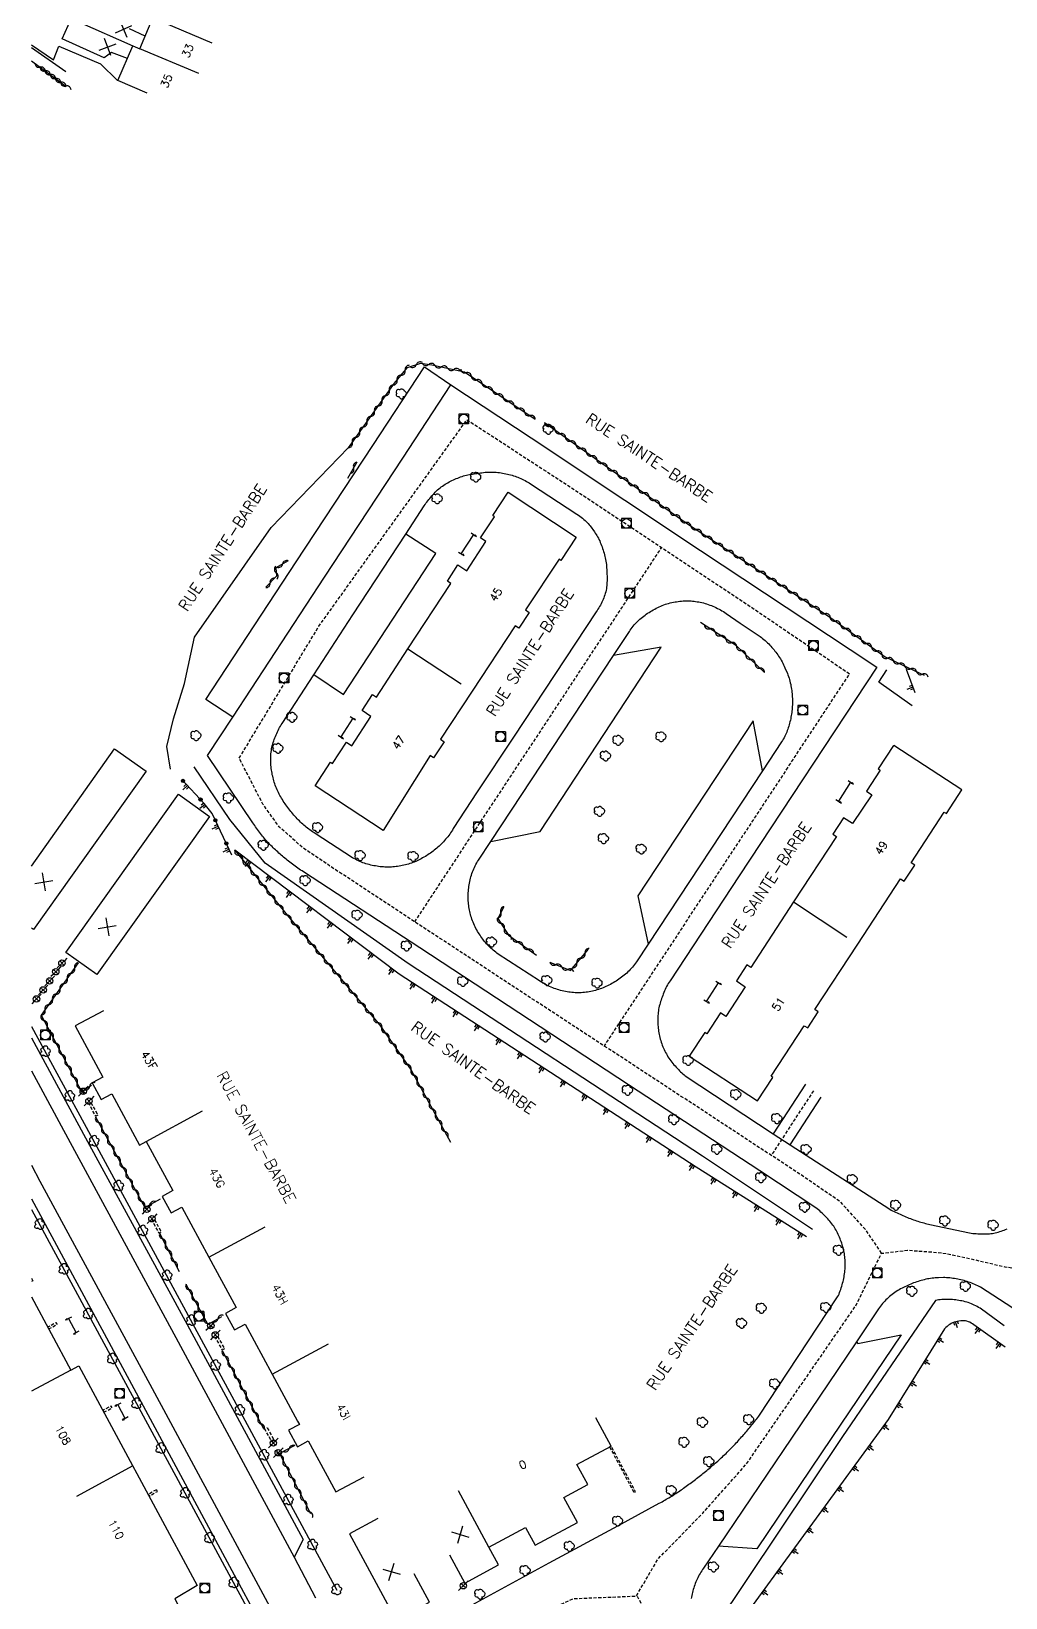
# Model space of a CAD drawing. Header units: millimetres. Extents: x 146000 to 146925, y 142000 to 143001.
# Drawn here: x 146000 to 146152.2, y 142369.2 to 142613.9 of the extents above; entities that cross this region are included whole.
import ezdxf
from ezdxf.enums import TextEntityAlignment as Align

# ---------------------------------------------------------------- set-up
doc = ezdxf.new("R2010")
doc.units = ezdxf.units.MM
doc.linetypes.add('DASHED', pattern=[0.75, 0.5, -0.25])
doc.layers.get('0').update_dxf_attribs({"linetype": 'CONTINUOUS'})
for name, color, linetype in [('W0001', 6, 'DASHED'), ('W0008', 7, 'CONTINUOUS'), ('W0017', 7, 'CONTINUOUS'), ('W0100', 7, 'CONTINUOUS'), ('W0105', 7, 'CONTINUOUS'), ('W0112', 1, 'DASHED'), ('W0211', 2, 'CONTINUOUS'), ('W0300', 7, 'CONTINUOUS'), ('W0302', 3, 'CONTINUOUS'), ('W0310', 3, 'CONTINUOUS'), ('W0322', 7, 'CONTINUOUS'), ('W0420', 7, 'CONTINUOUS'), ('W0454', 7, 'CONTINUOUS'), ('W0989', 7, 'CONTINUOUS'), ('W0991', 7, 'CONTINUOUS'), ('W1102', 7, 'CONTINUOUS')]:
    doc.layers.add(name, color=color, linetype=linetype)
doc.styles.get("Standard").update_dxf_attribs({"font": 'romans.shx', "width": 0.85})

# ---------------------------------------------------------------- blocks, each defined once
blk = doc.blocks.new('t310o')
at = {"color": 0, "linetype": 'Continuous'}
for centre, start, end in [((-0.5, 0.38), 216.8699, 323.1304), ((0.5, -0.37), 36.8699, 143.1303)]:
    blk.add_arc(centre, 0.625, start, end, dxfattribs=at)
blk = doc.blocks.new('t322o')
at = {"color": 0, "linetype": 'Continuous'}
for radius in [0.25, 0.15]:
    blk.add_circle((0, 0), radius, dxfattribs=at)
blk = doc.blocks.new('T300')
for p, q in [((-0.8, 0.51), (-0.86, 0.34)), ((-0.86, 0.34), (-0.86, 0.17)), ((-0.86, 0.17), (-0.74, 0.06)), ((-0.69, 0.63), (-0.8, 0.51)), ((-0.8, -0.06), (-0.74, 0.06)), ((-0.74, 0.06), (-0.69, 0.11)), ((-0.57, 0.69), (-0.69, 0.63)), ((-0.46, 0.69), (-0.57, 0.69)), ((-0.29, 0.63), (-0.46, 0.69)), ((-0.29, 0.63), (-0.17, 0.74)), ((-0.23, 0.57), (-0.29, 0.63)), ((-0.17, 0.74), (-0.06, 0.8)), ((-0.06, 0.8), (0.06, 0.8)), ((0.06, 0.8), (0.23, 0.74)), ((0.23, 0.74), (0.34, 0.63)), ((0.34, 0.63), (0.4, 0.51)), ((0.46, 0.46), (0.34, 0.46)), ((0.4, 0.51), (0.4, 0.46)), ((0.57, 0.4), (0.46, 0.46)), ((0.57, 0.4), (0.69, 0.29)), ((0.69, 0.29), (0.74, 0.17)), ((0.74, 0.06), (0.69, -0.17)), ((0.74, 0.17), (0.74, 0.06)), ((-0.8, -0.17), (-0.8, -0.06)), ((-0.8, -0.23), (-0.8, -0.17)), ((-0.74, -0.34), (-0.8, -0.23)), ((-0.69, -0.4), (-0.74, -0.34)), ((-0.51, -0.46), (-0.69, -0.4)), ((-0.4, -0.46), (-0.51, -0.46)), ((-0.4, -0.46), (-0.34, -0.46)), ((-0.34, -0.46), (-0.34, -0.4)), ((-0.34, -0.51), (-0.34, -0.46)), ((-0.29, -0.63), (-0.34, -0.51)), ((-0.17, -0.74), (-0.29, -0.63)), ((-0.06, -0.8), (-0.17, -0.74)), ((0.06, -0.8), (-0.06, -0.8)), ((0.17, -0.74), (0.06, -0.8)), ((0.23, -0.69), (0.17, -0.74)), ((0.29, -0.46), (0.23, -0.46)), ((0.29, -0.63), (0.23, -0.69)), ((0.46, -0.4), (0.29, -0.46)), ((0.34, -0.51), (0.29, -0.63)), ((0.34, -0.51), (0.34, -0.46)), ((0.57, -0.34), (0.46, -0.4)), ((0.63, -0.29), (0.57, -0.34)), ((0.69, -0.17), (0.63, -0.29))]:
    blk.add_line(p, q)
blk = doc.blocks.new('T454')
for p, q in [((-0.25, 0.25), (0.25, -0.25)), ((-0.25, -0.25), (0.25, 0.25)), ((0.75, 0.75), (0.375, 0.375)), ((-0.375, -0.375), (-0.75, -0.75))]:
    blk.add_line(p, q)
blk.add_ellipse((0, 0), major_axis=(0.354, 0.354), ratio=1, start_param=5.497787143782138, end_param=11.78097245096172)
blk = doc.blocks.new('T420')
for p, q in [((0.75, 0.75), (-0.75, 0.75)), ((-0.75, 0.75), (-0.75, -0.75)), ((0.75, 0.75), (0.75, -0.75)), ((0.75, -0.75), (-0.75, -0.75))]:
    blk.add_line(p, q)
blk.add_ellipse((0, 0), major_axis=(-0.53, 0.53), ratio=1, start_param=3.926991, end_param=10.210176)
blk = doc.blocks.new('t105o')
for p, q in [((-0.5, 0), (0.5, 0)), ((0.5, 0), (0.2, 0.1)), ((0.5, 0), (0.2, -0.1))]:
    blk.add_line(p, q)
blk = doc.blocks.new('t211o')
at = {"color": 0, "linetype": 'Continuous'}
for p, q in [((-0.29, 0.5), (-0.29, 0)), ((0, 1), (0, 0)), ((0.29, 0.5), (0.29, 0))]:
    blk.add_line(p, q, dxfattribs=at)
blk = doc.blocks.new('t991o')
at = {"color": 0, "linetype": 'Continuous'}
for p, q in [((-1, 1), (1, -1)), ((-1, -1), (1, 1))]:
    blk.add_line(p, q, dxfattribs=at)

msp = doc.modelspace()

# ---------------------------------------------------------------- linework, layer by layer
at = {"layer": 'W0001', "flags": 128}
for points in [[(146132.79, 142422.99), (146130.38, 142426.6), (146126.36, 142431.04), (146120.21, 142435.24), (146101.41, 142447.57), (146074.5, 142465.18), (146047.31, 142483.04), (146042.43, 142486.32), (146038.71, 142489.63), (146036.17, 142493.15), (146032.47, 142500.35), (146044.92, 142520.97), (146068.04, 142553.22), (146086.3, 142541.32), (146111.73, 142524.42), (146127.78, 142513.54), (146111.09, 142488.2), (146089.46, 142455.39)], [(146059.89, 142474.78), (146098.44, 142533.25)], [(146122.15, 142448.38), (146115.56, 142438.29)], [(146050.21, 142351.11), (146074, 142364.03), (146084.62, 142369.05), (146094.49, 142369.44), (146097.89, 142375.25), (146104.86, 142382.39), (146111.65, 142390.02), (146128.77, 142414.8), (146132.79, 142422.99), (146136.86, 142423.48), (146142.18, 142423.08), (146147.18, 142422.03), (146152.07, 142420.88), (146155.8, 142420.39), (146158.83, 142415.78), (146162.5, 142412.47), (146174.69, 142403.95), (146179.32, 142400.27), (146183.01, 142397.63), (146181.9, 142393.36), (146178, 142385.34), (146149.8, 142342.48), (146135, 142319.85)], [(146094.63, 142369.45), (146097.85, 142363.16), (146101.92, 142358.75), (146105.91, 142355.74), (146142.62, 142331.5)]]:
    msp.add_lwpolyline(points, dxfattribs=at)
at = {"layer": 'W0008', "flags": 128}
for points in [[(146031.46, 142506.77), (146027.27, 142509.52), (146041.39, 142531), (146053.34, 142549.21), (146061.42, 142561.47), (146065.52, 142558.66)], [(146068.83, 142368.1), (146080.87, 142374.62), (146091.6, 142380.4), (146098.08, 142383.95), (146098.3, 142384.07), (146098.52, 142384.19), (146098.73, 142384.31), (146098.95, 142384.44), (146099.16, 142384.56), (146099.38, 142384.69), (146099.59, 142384.81), (146099.81, 142384.94), (146100.02, 142385.07), (146100.23, 142385.21), (146100.44, 142385.34), (146100.65, 142385.47), (146100.86, 142385.61), (146101.06, 142385.75), (146101.27, 142385.89), (146101.48, 142386.03), (146101.68, 142386.17), (146101.88, 142386.31), (146102.09, 142386.46), (146102.29, 142386.6), (146102.5, 142386.75), (146102.7, 142386.9), (146102.9, 142387.05), (146103.1, 142387.2), (146103.31, 142387.35), (146103.51, 142387.5), (146103.71, 142387.65), (146103.91, 142387.81), (146104.1, 142387.96), (146104.3, 142388.11), (146104.5, 142388.27), (146104.7, 142388.43), (146104.89, 142388.58), (146105.09, 142388.74), (146105.28, 142388.9), (146105.48, 142389.06), (146105.67, 142389.22), (146105.86, 142389.38), (146106.06, 142389.54), (146106.25, 142389.7), (146106.44, 142389.87), (146106.63, 142390.03), (146106.82, 142390.2), (146107.01, 142390.36), (146107.2, 142390.53), (146107.38, 142390.69), (146107.57, 142390.86), (146107.76, 142391.03), (146107.95, 142391.21), (146108.13, 142391.38), (146108.32, 142391.55), (146108.5, 142391.73), (146108.68, 142391.91), (146108.86, 142392.09), (146109.04, 142392.27), (146109.22, 142392.45), (146109.4, 142392.63), (146109.57, 142392.81), (146109.75, 142393), (146109.92, 142393.18), (146110.1, 142393.37), (146110.27, 142393.55), (146110.44, 142393.74), (146110.61, 142393.93), (146110.78, 142394.11), (146110.94, 142394.3), (146111.11, 142394.48), (146111.27, 142394.67), (146111.43, 142394.85), (146111.59, 142395.04), (146111.76, 142395.23), (146111.91, 142395.42), (146112.07, 142395.61), (146112.23, 142395.8), (146112.39, 142395.99), (146112.55, 142396.18), (146112.7, 142396.37), (146112.86, 142396.56), (146113.01, 142396.76), (146113.16, 142396.95), (146113.31, 142397.15), (146113.46, 142397.34), (146113.62, 142397.54), (146125.94, 142416.17), (146126.05, 142416.4), (146126.15, 142416.63), (146126.25, 142416.87), (146126.34, 142417.11), (146126.43, 142417.35), (146126.51, 142417.59), (146126.59, 142417.84), (146126.66, 142418.08), (146126.72, 142418.33), (146126.78, 142418.57), (146126.84, 142418.81), (146126.89, 142419.06), (146126.93, 142419.3), (146126.97, 142419.54), (146127.01, 142419.79), (146127.04, 142420.04), (146127.07, 142420.28), (146127.09, 142420.53), (146127.11, 142420.78), (146127.12, 142421.03), (146127.12, 142421.27), (146127.12, 142421.5), (146127.11, 142421.74), (146127.1, 142421.98), (146127.08, 142422.22), (146127.06, 142422.45), (146127.03, 142422.69), (146126.99, 142422.93), (146126.95, 142423.16), (146126.9, 142423.4), (146126.85, 142423.64), (146126.78, 142423.88), (146126.72, 142424.11), (146126.64, 142424.35), (146126.57, 142424.58), (146126.48, 142424.81), (146126.4, 142425.04), (146126.31, 142425.27), (146126.21, 142425.5), (146126.11, 142425.72), (146126.01, 142425.95), (146125.91, 142426.17), (146125.8, 142426.38), (146125.69, 142426.59), (146125.57, 142426.8), (146125.45, 142427.01), (146125.32, 142427.21), (146125.19, 142427.41), (146125.04, 142427.6), (146124.88, 142427.8), (146124.72, 142427.99), (146124.56, 142428.19), (146124.39, 142428.37), (146124.22, 142428.56), (146124.05, 142428.74), (146123.87, 142428.92), (146123.69, 142429.09), (146123.51, 142429.26), (146123.32, 142429.43), (146123.13, 142429.6), (146122.94, 142429.76), (146122.74, 142429.92), (146122.54, 142430.07), (146113.76, 142435.86), (146093.27, 142449.3), (146060.66, 142470.73), (146042.5, 142482.58), (146042.28, 142482.72), (146042.06, 142482.87), (146041.85, 142483.01), (146041.64, 142483.16), (146041.43, 142483.31), (146041.22, 142483.46), (146041.01, 142483.61), (146040.8, 142483.76), (146040.59, 142483.92), (146040.39, 142484.08), (146040.19, 142484.24), (146039.98, 142484.4), (146039.78, 142484.56), (146039.58, 142484.73), (146039.4, 142484.88), (146039.21, 142485.04), (146039.03, 142485.2), (146038.84, 142485.36), (146038.66, 142485.52), (146038.48, 142485.69), (146038.3, 142485.85), (146038.12, 142486.01), (146037.94, 142486.18), (146037.77, 142486.35), (146037.59, 142486.52), (146037.42, 142486.69), (146037.25, 142486.87), (146037.08, 142487.05), (146036.91, 142487.22), (146036.75, 142487.41), (146036.58, 142487.6), (146036.41, 142487.79), (146036.25, 142487.98), (146036.09, 142488.18), (146035.93, 142488.38), (146035.77, 142488.58), (146035.62, 142488.78), (146035.47, 142488.98), (146035.32, 142489.19), (146035.17, 142489.39), (146035.03, 142489.6), (146034.89, 142489.81), (146034.75, 142490.02), (146034.61, 142490.24), (146027.54, 142500.75), (146031.46, 142506.77), (146045.78, 142528.6), (146058.03, 142547.23), (146065.51, 142558.66), (146078.08, 142550.36), (146092.69, 142540.65), (146104.52, 142532.8), (146127.9, 142517.32), (146132.04, 142514.56), (146110.56, 142481.95), (146099.76, 142465.57), (146099.62, 142465.35), (146099.49, 142465.13), (146099.36, 142464.91), (146099.23, 142464.68), (146099.12, 142464.45), (146099, 142464.22), (146098.89, 142463.98), (146098.79, 142463.74), (146098.7, 142463.5), (146098.61, 142463.27), (146098.52, 142463.03), (146098.44, 142462.8), (146098.36, 142462.56), (146098.28, 142462.32), (146098.21, 142462.08), (146098.14, 142461.84), (146098.08, 142461.6), (146098.03, 142461.35), (146097.98, 142461.11), (146097.94, 142460.86), (146097.91, 142460.61), (146097.89, 142460.36), (146097.87, 142460.12), (146097.85, 142459.87), (146097.84, 142459.63), (146097.84, 142459.38), (146097.84, 142459.14), (146097.85, 142458.89), (146097.86, 142458.65), (146097.88, 142458.4), (146097.91, 142458.16), (146097.94, 142457.91), (146097.97, 142457.67), (146098.01, 142457.43), (146098.06, 142457.18), (146098.12, 142456.94), (146098.17, 142456.69), (146098.24, 142456.45), (146098.31, 142456.21), (146098.38, 142455.97), (146098.46, 142455.73), (146098.55, 142455.5), (146098.64, 142455.27), (146098.74, 142455.04), (146098.84, 142454.81), (146098.95, 142454.58), (146099.06, 142454.36), (146099.18, 142454.14), (146099.3, 142453.92), (146099.44, 142453.69), (146099.58, 142453.48), (146099.72, 142453.27), (146099.88, 142453.06), (146100.03, 142452.86), (146100.2, 142452.66), (146100.36, 142452.46), (146100.54, 142452.27), (146100.71, 142452.08), (146100.88, 142451.89), (146101.06, 142451.71), (146101.24, 142451.52), (146101.4, 142451.35), (146101.58, 142451.18), (146101.76, 142451.02), (146101.94, 142450.86), (146102.13, 142450.71), (146115.89, 142441.65), (146118.53, 142439.95), (146134.07, 142429.87), (146134.3, 142429.75), (146134.53, 142429.63), (146134.76, 142429.51), (146134.99, 142429.4), (146135.22, 142429.29), (146135.46, 142429.19), (146135.69, 142429.09), (146135.91, 142428.99), (146136.14, 142428.89), (146136.37, 142428.79), (146136.6, 142428.69), (146136.83, 142428.6), (146137.06, 142428.5), (146137.3, 142428.41), (146137.53, 142428.32), (146137.76, 142428.24), (146138, 142428.16), (146138.23, 142428.08), (146138.47, 142428), (146138.7, 142427.93), (146138.93, 142427.86), (146139.17, 142427.8), (146139.4, 142427.73), (146139.64, 142427.67), (146139.88, 142427.61), (146140.12, 142427.56), (146140.36, 142427.5), (146146.55, 142426.19), (146146.81, 142426.15), (146147.07, 142426.11), (146147.33, 142426.08), (146147.59, 142426.06), (146147.85, 142426.04), (146148.11, 142426.02), (146148.37, 142426.01), (146148.63, 142426.01), (146148.89, 142426.01), (146149.15, 142426.02), (146149.41, 142426.03), (146149.65, 142426.05), (146149.88, 142426.07), (146150.11, 142426.11), (146150.34, 142426.15), (146150.56, 142426.2), (146150.79, 142426.25), (146151.02, 142426.31), (146151.25, 142426.38), (146151.48, 142426.46), (146151.72, 142426.53), (146151.95, 142426.61), (146152.17, 142426.7), (146152.4, 142426.79)], [(146087.94, 142535.71), (146088.08, 142535.51), (146088.2, 142535.31), (146088.33, 142535.11), (146088.44, 142534.9), (146088.56, 142534.7), (146088.66, 142534.48), (146088.77, 142534.27), (146088.86, 142534.05), (146088.96, 142533.82), (146089.06, 142533.58), (146089.15, 142533.34), (146089.23, 142533.1), (146089.31, 142532.85), (146089.38, 142532.61), (146089.45, 142532.36), (146089.52, 142532.12), (146089.58, 142531.87), (146089.64, 142531.62), (146089.69, 142531.36), (146089.73, 142531.11), (146089.77, 142530.85), (146089.81, 142530.6), (146089.84, 142530.34), (146089.86, 142530.08), (146089.88, 142529.82), (146089.9, 142529.57), (146089.91, 142529.31), (146089.91, 142529.06), (146089.92, 142528.81), (146089.92, 142528.56), (146089.92, 142528.31), (146089.92, 142528.06), (146089.91, 142527.81), (146089.9, 142527.56), (146089.88, 142527.31), (146089.85, 142527.06), (146089.81, 142526.81), (146089.77, 142526.57), (146089.71, 142526.32), (146089.64, 142526.08), (146089.57, 142525.84), (146089.49, 142525.6), (146089.4, 142525.37), (146089.31, 142525.14), (146089.21, 142524.91), (146089.11, 142524.69), (146089, 142524.46), (146088.88, 142524.24), (146088.76, 142524.03), (146088.63, 142523.81), (146088.5, 142523.6), (146088.36, 142523.4), (146088.21, 142523.19), (146075.29, 142503.62), (146069.65, 142495.09), (146065.9, 142489.34), (146065.77, 142489.12), (146065.63, 142488.91), (146065.49, 142488.69), (146065.34, 142488.48), (146065.19, 142488.27), (146065.03, 142488.07), (146064.87, 142487.87), (146064.71, 142487.67), (146064.54, 142487.48), (146064.36, 142487.28), (146064.2, 142487.11), (146064.03, 142486.93), (146063.85, 142486.76), (146063.68, 142486.59), (146063.5, 142486.43), (146063.32, 142486.27), (146063.13, 142486.11), (146062.94, 142485.96), (146062.75, 142485.81), (146062.55, 142485.67), (146062.36, 142485.52), (146062.15, 142485.39), (146061.95, 142485.26), (146061.75, 142485.13), (146061.54, 142485), (146061.33, 142484.87), (146061.12, 142484.76), (146060.91, 142484.64), (146060.7, 142484.53), (146060.48, 142484.42), (146060.26, 142484.32), (146060.04, 142484.22), (146059.82, 142484.12), (146059.6, 142484.04), (146059.37, 142483.95), (146059.13, 142483.87), (146058.9, 142483.8), (146058.66, 142483.73), (146058.42, 142483.66), (146058.18, 142483.61), (146057.94, 142483.55), (146057.7, 142483.51), (146057.46, 142483.46), (146057.21, 142483.43), (146056.97, 142483.4), (146056.72, 142483.37), (146056.48, 142483.35), (146056.23, 142483.34), (146055.98, 142483.33), (146055.73, 142483.33), (146055.48, 142483.33), (146055.23, 142483.34), (146054.98, 142483.35), (146054.73, 142483.37), (146054.48, 142483.39), (146054.24, 142483.42), (146053.99, 142483.46), (146053.74, 142483.5), (146053.5, 142483.54), (146053.25, 142483.59), (146053.01, 142483.65), (146052.76, 142483.71), (146052.51, 142483.77), (146052.27, 142483.85), (146052.03, 142483.93), (146051.78, 142484.01), (146051.55, 142484.11), (146051.31, 142484.21), (146051.08, 142484.31), (146050.85, 142484.42), (146050.62, 142484.54), (146050.39, 142484.66), (146050.17, 142484.79), (146044.32, 142488.59), (146044.12, 142488.72), (146043.92, 142488.85), (146043.72, 142488.99), (146043.52, 142489.13), (146043.33, 142489.27), (146043.14, 142489.41), (146042.95, 142489.56), (146042.76, 142489.71), (146042.58, 142489.87), (146042.4, 142490.03), (146042.22, 142490.19), (146042.04, 142490.36), (146041.86, 142490.54), (146041.68, 142490.71), (146041.51, 142490.89), (146041.34, 142491.07), (146041.17, 142491.26), (146041, 142491.45), (146040.84, 142491.64), (146040.68, 142491.83), (146040.52, 142492.02), (146040.37, 142492.22), (146040.21, 142492.42), (146040.07, 142492.62), (146039.92, 142492.82), (146039.77, 142493.03), (146039.63, 142493.23), (146039.48, 142493.44), (146039.34, 142493.65), (146039.21, 142493.86), (146039.08, 142494.08), (146038.95, 142494.29), (146038.83, 142494.51), (146038.71, 142494.73), (146038.59, 142494.96), (146038.48, 142495.19), (146038.38, 142495.42), (146038.29, 142495.65), (146038.2, 142495.88), (146038.11, 142496.11), (146038.03, 142496.34), (146037.95, 142496.57), (146037.88, 142496.81), (146037.82, 142497.04), (146037.75, 142497.28), (146037.7, 142497.52), (146037.64, 142497.76), (146037.6, 142498), (146037.55, 142498.24), (146037.51, 142498.48), (146037.48, 142498.73), (146037.45, 142498.98), (146037.43, 142499.24), (146037.41, 142499.49), (146037.4, 142499.75), (146037.39, 142500), (146037.39, 142500.26), (146037.4, 142500.51), (146037.41, 142500.77), (146037.43, 142501.02), (146037.45, 142501.28), (146037.49, 142501.53), (146037.53, 142501.78), (146037.58, 142502.04), (146037.63, 142502.29), (146037.7, 142502.54), (146037.78, 142502.78), (146037.86, 142503.03), (146037.95, 142503.27), (146038.04, 142503.51), (146038.14, 142503.75), (146038.24, 142503.99), (146038.34, 142504.22), (146038.44, 142504.45), (146038.55, 142504.68), (146038.66, 142504.91), (146038.78, 142505.13), (146038.91, 142505.35), (146039.04, 142505.56), (146039.18, 142505.77), (146044.1, 142513.38), (146050.21, 142522.71), (146058.5, 142535.36), (146061.36, 142539.77), (146061.49, 142539.97), (146061.63, 142540.16), (146061.78, 142540.35), (146061.92, 142540.54), (146062.07, 142540.73), (146062.23, 142540.91), (146062.39, 142541.11), (146062.56, 142541.3), (146062.73, 142541.5), (146062.9, 142541.69), (146063.07, 142541.88), (146063.25, 142542.07), (146063.44, 142542.24), (146063.63, 142542.41), (146063.83, 142542.58), (146064.03, 142542.72), (146064.23, 142542.86), (146064.43, 142543), (146064.64, 142543.13), (146064.84, 142543.25), (146065.05, 142543.37), (146065.27, 142543.49), (146065.48, 142543.6), (146065.7, 142543.71), (146065.92, 142543.81), (146066.14, 142543.91), (146066.36, 142544.01), (146066.59, 142544.1), (146066.81, 142544.19), (146067.04, 142544.28), (146067.27, 142544.36), (146067.5, 142544.43), (146067.73, 142544.49), (146067.97, 142544.55), (146068.2, 142544.6), (146068.44, 142544.65), (146068.68, 142544.69), (146068.92, 142544.73), (146069.16, 142544.76), (146069.39, 142544.8), (146069.64, 142544.84), (146069.88, 142544.88), (146070.13, 142544.91), (146070.38, 142544.94), (146070.62, 142544.97), (146070.87, 142545), (146071.11, 142545.02), (146071.36, 142545.03), (146071.61, 142545.04), (146071.86, 142545.04), (146072.11, 142545.03), (146072.36, 142545.02), (146072.61, 142545), (146072.86, 142544.98), (146073.11, 142544.95), (146073.36, 142544.91), (146073.61, 142544.87), (146073.86, 142544.82), (146074.11, 142544.77), (146074.36, 142544.72), (146074.6, 142544.66), (146074.85, 142544.6), (146075.1, 142544.54), (146075.32, 142544.47), (146075.55, 142544.39), (146075.77, 142544.31), (146075.99, 142544.22), (146076.21, 142544.13), (146076.43, 142544.03), (146076.66, 142543.93), (146076.88, 142543.82), (146077.11, 142543.7), (146077.33, 142543.58), (146077.55, 142543.46), (146077.76, 142543.33), (146077.98, 142543.2), (146085.22, 142538.46), (146085.46, 142538.32), (146085.68, 142538.16), (146085.9, 142538), (146086.11, 142537.83), (146086.31, 142537.65), (146086.49, 142537.49), (146086.65, 142537.33), (146086.81, 142537.16), (146086.97, 142536.99), (146087.12, 142536.82), (146087.27, 142536.64), (146087.94, 142535.71)], [(146044.12, 142513.4), (146048.78, 142510.31), (146063.16, 142532.34), (146058.5, 142535.36)], [(146071.77, 142487.34), (146079.45, 142488.91), (146098.35, 142517.67), (146090.92, 142516.4)], [(146114.21, 142498.36), (146112.72, 142506.15), (146094.74, 142478.84), (146096.32, 142471.29)], [(146000, 142456.66), (146008.17, 142441.61), (146024.32, 142411.88), (146042.44, 142378.28), (146041.03, 142375.53)], [(146000, 142451.49), (146006.05, 142440.3), (146022.56, 142409.82), (146041.03, 142375.53), (146044.4, 142369.17)], [(146120.93, 142449.4), (146115.88, 142441.64)], [(146118.52, 142439.96), (146123.37, 142447.36)], [(146000, 142436.76), (146001.35, 142434.26), (146018.5, 142402.54), (146032.14, 142377.24), (146046.39, 142350.72), (146064.26, 142317.77), (146078.95, 142290.58), (146086.23, 142277.2), (146097.69, 142255.98), (146115.2, 142237.33), (146118.37, 142233.99), (146126.87, 142223.88), (146127.62, 142223.22), (146136.45, 142215.69)], [(146000, 142431.52), (146016.02, 142401.87), (146030.61, 142374.79), (146042.16, 142353.36)], [(146155.22, 142413.15), (146148.26, 142417.71), (146148.04, 142417.82), (146147.81, 142417.93), (146147.58, 142418.03), (146147.35, 142418.13), (146147.11, 142418.23), (146146.88, 142418.32), (146146.64, 142418.41), (146146.4, 142418.49), (146146.16, 142418.57), (146145.92, 142418.65), (146145.68, 142418.72), (146145.43, 142418.78), (146145.19, 142418.84), (146144.94, 142418.9), (146144.69, 142418.95), (146144.44, 142419), (146144.19, 142419.05), (146143.94, 142419.08), (146143.7, 142419.12), (146143.45, 142419.14), (146143.2, 142419.16), (146142.95, 142419.18), (146142.7, 142419.19), (146142.45, 142419.19), (146141.69, 142419.18), (146141.44, 142419.16), (146141.19, 142419.15), (146140.94, 142419.12), (146140.69, 142419.09), (146140.45, 142419.06), (146140.2, 142419.02), (146139.96, 142418.98), (146139.72, 142418.93), (146139.47, 142418.87), (146139.23, 142418.81), (146138.99, 142418.75), (146138.75, 142418.68), (146138.51, 142418.6), (146138.28, 142418.52), (146138.04, 142418.44), (146137.81, 142418.36), (146137.58, 142418.26), (146137.35, 142418.17), (146137.12, 142418.07), (146136.9, 142417.97), (146136.67, 142417.87), (146136.45, 142417.76), (146136.23, 142417.65), (146136, 142417.54), (146135.78, 142417.42), (146135.55, 142417.29), (146135.32, 142417.16), (146135.09, 142417.02), (146134.86, 142416.88), (146134.65, 142416.72), (146134.43, 142416.56), (146134.22, 142416.39), (146134.03, 142416.22), (146133.84, 142416.05), (146133.65, 142415.88), (146133.47, 142415.7), (146133.29, 142415.51), (146133.12, 142415.32), (146132.95, 142415.13), (146132.78, 142414.94), (146132.62, 142414.74), (146132.46, 142414.54), (146132.31, 142414.33), (146131.26, 142412.78), (146128.86, 142409.15), (146118.75, 142394.13), (146107.32, 142377.24), (146104.98, 142373.78), (146104.84, 142373.58), (146104.7, 142373.37), (146104.57, 142373.17), (146104.44, 142372.96), (146104.32, 142372.75), (146104.21, 142372.53), (146104.09, 142372.31), (146103.99, 142372.1), (146103.89, 142371.87), (146103.79, 142371.65), (146103.7, 142371.42), (146103.61, 142371.19), (146103.53, 142370.96), (146103.45, 142370.72), (146103.38, 142370.48), (146103.31, 142370.25), (146103.25, 142370.01), (146103.19, 142369.77), (146103.14, 142369.52), (146103.09, 142369.28), (146103.05, 142369.04)], [(146128.87, 142409.16), (146129.08, 142408.88), (146135.84, 142410.24), (146125.05, 142394.19), (146113.34, 142376.8), (146107.35, 142377.26)]]:
    msp.add_lwpolyline(points, dxfattribs=at)
msp.add_lwpolyline([(146110.72, 142521.43), (146113.82, 142519.34), (146114.02, 142519.19), (146114.22, 142519.03), (146114.42, 142518.87), (146114.61, 142518.71), (146114.8, 142518.54), (146114.98, 142518.37), (146115.17, 142518.19), (146115.35, 142518.01), (146115.52, 142517.82), (146115.68, 142517.64), (146115.84, 142517.46), (146116, 142517.27), (146116.15, 142517.08), (146116.3, 142516.88), (146116.44, 142516.68), (146116.58, 142516.48), (146116.72, 142516.28), (146116.85, 142516.07), (146116.99, 142515.85), (146117.12, 142515.63), (146117.25, 142515.4), (146117.37, 142515.18), (146117.49, 142514.94), (146117.6, 142514.71), (146117.71, 142514.47), (146118.08, 142513.58), (146118.17, 142513.34), (146118.26, 142513.1), (146118.34, 142512.86), (146118.41, 142512.61), (146118.48, 142512.37), (146118.54, 142512.12), (146118.6, 142511.87), (146118.65, 142511.62), (146118.69, 142511.38), (146118.73, 142511.13), (146118.77, 142510.89), (146118.79, 142510.64), (146118.82, 142510.4), (146118.84, 142510.16), (146118.85, 142509.91), (146118.86, 142509.66), (146118.87, 142509.42), (146118.87, 142509.17), (146118.87, 142508.93), (146118.86, 142508.68), (146118.85, 142508.44), (146118.84, 142508.2), (146118.81, 142507.95), (146118.79, 142507.71), (146118.76, 142507.47), (146118.73, 142507.23), (146118.69, 142506.99), (146118.65, 142506.75), (146118.6, 142506.51), (146118.55, 142506.27), (146118.49, 142506.04), (146118.44, 142505.8), (146118.37, 142505.57), (146118.3, 142505.33), (146118.23, 142505.1), (146118.15, 142504.87), (146118.07, 142504.65), (146117.98, 142504.42), (146117.89, 142504.2), (146117.78, 142503.97), (146117.68, 142503.76), (146117.57, 142503.54), (146117.45, 142503.33), (146117.32, 142503.12), (146117.19, 142502.92), (146114.19, 142498.36), (146096.32, 142471.27), (146094.53, 142468.51), (146094.37, 142468.3), (146094.22, 142468.1), (146094.05, 142467.9), (146093.89, 142467.7), (146093.72, 142467.51), (146093.54, 142467.32), (146093.36, 142467.14), (146093.18, 142466.96), (146092.99, 142466.78), (146092.8, 142466.61), (146092.6, 142466.45), (146092.4, 142466.28), (146092.19, 142466.12), (146091.98, 142465.97), (146091.77, 142465.82), (146091.56, 142465.67), (146091.34, 142465.53), (146091.12, 142465.39), (146090.9, 142465.26), (146090.68, 142465.13), (146090.45, 142465), (146090.22, 142464.89), (146089.98, 142464.77), (146089.75, 142464.66), (146089.52, 142464.56), (146089.29, 142464.47), (146089.05, 142464.38), (146088.82, 142464.29), (146088.58, 142464.21), (146088.35, 142464.14), (146088.11, 142464.07), (146087.87, 142464), (146087.63, 142463.95), (146087.38, 142463.89), (146087.14, 142463.84), (146086.89, 142463.8), (146086.65, 142463.77), (146086.4, 142463.74), (146086.15, 142463.71), (146085.9, 142463.7), (146085.66, 142463.69), (146085.41, 142463.69), (146085.16, 142463.69), (146084.92, 142463.7), (146084.67, 142463.72), (146084.43, 142463.74), (146084.18, 142463.77), (146083.93, 142463.8), (146083.68, 142463.84), (146083.42, 142463.88), (146083.16, 142463.94), (146082.91, 142463.99), (146082.66, 142464.06), (146082.41, 142464.13), (146082.16, 142464.2), (146081.92, 142464.29), (146081.67, 142464.37), (146081.43, 142464.47), (146081.19, 142464.57), (146080.95, 142464.67), (146080.72, 142464.78), (146080.48, 142464.9), (146080.25, 142465.02), (146080.03, 142465.15), (146079.81, 142465.28), (146079.59, 142465.42), (146079.37, 142465.57), (146072.92, 142469.72), (146072.72, 142469.87), (146072.53, 142470.02), (146072.34, 142470.17), (146072.15, 142470.33), (146071.97, 142470.49), (146071.79, 142470.65), (146071.61, 142470.82), (146071.44, 142470.99), (146071.27, 142471.17), (146071.11, 142471.35), (146070.95, 142471.53), (146070.8, 142471.72), (146070.64, 142471.9), (146070.5, 142472.09), (146070.36, 142472.29), (146070.22, 142472.48), (146070.08, 142472.68), (146069.95, 142472.88), (146069.82, 142473.08), (146069.7, 142473.29), (146069.57, 142473.5), (146069.44, 142473.73), (146069.32, 142473.97), (146069.2, 142474.21), (146069.09, 142474.45), (146068.99, 142474.7), (146068.89, 142474.95), (146068.81, 142475.2), (146068.73, 142475.43), (146068.66, 142475.67), (146068.6, 142475.9), (146068.54, 142476.14), (146068.48, 142476.38), (146068.43, 142476.62), (146068.39, 142476.86), (146068.35, 142477.1), (146068.31, 142477.34), (146068.28, 142477.58), (146068.26, 142477.82), (146068.24, 142478.07), (146068.23, 142478.32), (146068.23, 142478.57), (146068.23, 142478.82), (146068.24, 142479.07), (146068.25, 142479.31), (146068.27, 142479.56), (146068.29, 142479.81), (146068.32, 142480.06), (146068.35, 142480.31), (146068.38, 142480.56), (146068.42, 142480.82), (146068.47, 142481.08), (146068.52, 142481.33), (146068.59, 142481.58), (146068.66, 142481.83), (146068.74, 142482.08), (146068.82, 142482.33), (146068.91, 142482.57), (146069.01, 142482.81), (146069.11, 142483.05), (146069.22, 142483.28), (146069.33, 142483.51), (146069.45, 142483.74), (146069.57, 142483.97), (146069.7, 142484.2), (146069.83, 142484.42), (146071.77, 142487.34), (146090.92, 142516.39), (146093.41, 142520.14), (146093.55, 142520.36), (146093.69, 142520.57), (146093.84, 142520.77), (146093.99, 142520.97), (146094.15, 142521.16), (146094.32, 142521.35), (146094.5, 142521.53), (146094.68, 142521.71), (146094.86, 142521.89), (146095.05, 142522.06), (146095.25, 142522.22), (146095.44, 142522.38), (146095.64, 142522.54), (146095.85, 142522.69), (146096.05, 142522.83), (146096.26, 142522.98), (146096.48, 142523.12), (146096.69, 142523.25), (146096.91, 142523.38), (146097.14, 142523.51), (146097.37, 142523.64), (146097.6, 142523.76), (146097.83, 142523.88), (146098.06, 142523.99), (146098.3, 142524.1), (146098.54, 142524.2), (146098.79, 142524.29), (146099.03, 142524.38), (146099.28, 142524.46), (146099.53, 142524.53), (146099.78, 142524.59), (146100.03, 142524.65), (146100.29, 142524.71), (146100.54, 142524.75), (146100.79, 142524.79), (146101.05, 142524.83), (146101.31, 142524.86), (146101.56, 142524.88), (146101.82, 142524.9), (146102.08, 142524.91), (146102.32, 142524.92), (146102.56, 142524.91), (146102.8, 142524.91), (146103.04, 142524.9), (146103.28, 142524.88), (146103.52, 142524.86), (146103.76, 142524.83), (146104, 142524.79), (146104.24, 142524.75), (146104.47, 142524.71), (146104.71, 142524.66), (146104.97, 142524.6), (146105.22, 142524.53), (146105.47, 142524.45), (146105.72, 142524.36), (146105.97, 142524.27), (146106.21, 142524.17), (146106.45, 142524.07), (146106.69, 142523.97), (146106.93, 142523.86), (146107.17, 142523.75), (146107.41, 142523.63), (146107.64, 142523.5), (146107.87, 142523.37), (146108.1, 142523.24), (146108.32, 142523.09), (146108.54, 142522.95)], close=True, dxfattribs=at)
at = {"layer": 'W0017'}
msp.add_lwpolyline([(146000, 142611.79), (146003.47, 142609.46), (146004.31, 142611.55), (146010.81, 142608.8), (146013.46, 142606.19)], dxfattribs=at)
at = {"layer": 'W0100'}
for p, q in [((146004.82, 142612.7), (146006.21, 142615.85)), ((146016.97, 142611.17), (146019, 142615.98)), ((146019, 142615.98), (146028.21, 142612.09)), ((146011.4, 142609.73), (146004.82, 142612.7)), ((146012.51, 142610.58), (146011.4, 142609.73)), ((146015.87, 142611.64), (146016.97, 142611.17))]:
    msp.add_line(p, q, dxfattribs=at)
at = {"layer": 'W0100', "flags": 128}
for points in [[(146017.79, 142613.12), (146015.35, 142614.28)], [(146013.51, 142606.21), (146015.87, 142611.64)], [(146018.09, 142604.22), (146013.51, 142606.21)], [(146067.16, 142532.28), (146069.1, 142535.26)], [(146050.24, 142506.59), (146048.34, 142503.65)], [(146000, 142483.45), (146013.01, 142501.81), (146017.91, 142498.31), (146000.33, 142473.57), (146000, 142473.8)], [(146134.65, 142502.31), (146132.29, 142498.68), (146132.56, 142498.48), (146130.42, 142495.21), (146131.27, 142494.64), (146128.25, 142490.12), (146126.83, 142491.01), (146125.18, 142488.48), (146125.76, 142488.09), (146119.04, 142477.88), (146112.4, 142467.62), (146111.74, 142468.05), (146110.14, 142465.57), (146111.51, 142464.61), (146108.49, 142459.99), (146107.63, 142460.55), (146105.49, 142457.27), (146105.18, 142457.48), (146102.77, 142453.81), (146113.42, 142446.81), (146115.81, 142450.47), (146115.53, 142450.68), (146120.73, 142458.55), (146121.29, 142458.19), (146122.92, 142460.69), (146122.38, 142461.09), (146129.08, 142471.27), (146135.78, 142481.51), (146136.35, 142481.13), (146137.98, 142483.63), (146137.44, 142483.99), (146142.59, 142491.92), (146142.93, 142491.7), (146145.32, 142495.38), (146134.72, 142502.34)], [(146126.1, 142493.6), (146128, 142496.57)], [(146105.47, 142462.33), (146107.35, 142465.23)], [(146011.28, 142460.88), (146006.87, 142458.51), (146011.18, 142450.52), (146009.51, 142449.61), (146010.91, 142447.04), (146012.57, 142447.93), (146016.92, 142439.91), (146017.95, 142440.47), (146022.12, 142432.78), (146020.43, 142431.87), (146021.82, 142429.31), (146023.5, 142430.21), (146027.74, 142422.38), (146031.99, 142414.52), (146030.32, 142413.61), (146031.71, 142411.03), (146033.4, 142411.94), (146037.62, 142404.11), (146041.59, 142396.75), (146041.86, 142396.25), (146040.18, 142395.35), (146041.56, 142392.78), (146043.25, 142393.69), (146047.56, 142385.71), (146051.96, 142388.09)], [(146000, 142419.09), (146000.22, 142418.69), (146000, 142418.57)], [(146000, 142416.18), (146006.15, 142404.74), (146007.4, 142405.41), (146012.88, 142395.26), (146025.91, 142371.09), (146022.39, 142369), (146029.2, 142356.37), (146009.81, 142345.91), (146007.43, 142350.31)], [(146005.81, 142412.82), (146007, 142410.59)], [(146014.68, 142397.19), (146013.51, 142399.36)], [(146065.33, 142375.87), (146067.7, 142371.47), (146072.96, 142374.31), (146071.48, 142377.08), (146077.18, 142380.15), (146078.68, 142377.37), (146085.28, 142380.94), (146083.17, 142384.84), (146086.9, 142386.86), (146085.21, 142389.99), (146090.56, 142392.88), (146088.19, 142397.28)], [(146054.1, 142381.56), (146049.69, 142379.19), (146056.97, 142365.68), (146062.19, 142368.5), (146059.82, 142372.9)]]:
    msp.add_lwpolyline(points, dxfattribs=at)
at = {"layer": 'W0100'}
msp.add_lwpolyline([(146015, 142609.64), (146012.51, 142610.58)], dxfattribs=at)
at = {"layer": 'W0100', "flags": 128}
for points in [[(146082.7, 142531.24), (146082.43, 142531.43), (146077.19, 142523.5), (146077.77, 142523.12), (146076.15, 142520.66), (146075.58, 142521.02), (146068.85, 142510.8), (146063.92, 142503.29), (146064.48, 142502.92), (146062.83, 142500.42), (146062.27, 142500.78), (146054.95, 142489.03), (146044.33, 142496.01), (146046.72, 142499.7), (146047.04, 142499.49), (146049.21, 142502.83), (146050.06, 142502.28), (146053.04, 142506.86), (146051.65, 142507.79), (146053.28, 142510.29), (146053.91, 142509.88), (146058.8, 142517.43), (146065.52, 142527.64), (146064.98, 142528.01), (146066.61, 142530.53), (146066.62, 142530.52), (146068.02, 142529.63), (146071.01, 142534.19), (146070.17, 142534.74), (146072.36, 142538.07), (146072.08, 142538.25), (146074.49, 142541.92), (146085.1, 142534.87)], [(146010.22, 142466.56), (146005.39, 142469.98), (146022.99, 142494.71), (146027.85, 142491.24)]]:
    msp.add_lwpolyline(points, close=True, dxfattribs=at)
at = {"layer": 'W0112', "flags": 128}
for points in [[(146009.31, 142446.54), (146010.38, 142444.58), (146010.06, 142444.41), (146009, 142446.37)], [(146019.24, 142428.27), (146020.27, 142426.33), (146019.94, 142426.16), (146018.91, 142428.1)], [(146029.1, 142410.03), (146030.17, 142408.08), (146029.85, 142407.91), (146028.78, 142409.86)], [(146011.31, 142398.16), (146012.63, 142398.84), (146012.48, 142399.13), (146011.16, 142398.45)], [(146036.85, 142395.73), (146037.93, 142393.78), (146037.55, 142393.57), (146036.47, 142395.52)], [(146090.32, 142392.75), (146094.15, 142385.59), (146094.39, 142385.72), (146090.56, 142392.88)], [(146019.54, 142386.06), (146018.23, 142385.31), (146018.38, 142385.06), (146019.69, 142385.8)]]:
    msp.add_lwpolyline(points, close=True, dxfattribs=at)
msp.add_lwpolyline([(146002.69, 142411.17), (146004.04, 142411.9), (146003.9, 142412.16), (146002.55, 142411.43)], dxfattribs=at)
at = {"layer": 'W0211', "flags": 128}
for points in [[(146137.6, 142508.54), (146132.36, 142512.2), (146133.6, 142514.16)], [(146138.06, 142510.55), (146136.71, 142514.22)], [(146121.99, 142426.73), (146104.85, 142438.16), (146058.88, 142468.29), (146036.53, 142483.92), (146031, 142490.77), (146025.41, 142498.99)], [(146121.09, 142425.58), (146103.82, 142436.46), (146057.43, 142466.59), (146031.76, 142485.95)], [(146151.95, 142411.64), (146148.39, 142414.26), (146148.18, 142414.4), (146147.96, 142414.54), (146147.74, 142414.67), (146147.51, 142414.79), (146147.28, 142414.91), (146147.05, 142415.01), (146146.82, 142415.11), (146146.58, 142415.2), (146146.34, 142415.29), (146146.09, 142415.36), (146145.84, 142415.43), (146145.59, 142415.49), (146145.35, 142415.55), (146145.11, 142415.59), (146144.87, 142415.64), (146144.62, 142415.67), (146144.38, 142415.7), (146144.14, 142415.73), (146143.9, 142415.75), (146143.65, 142415.77), (146143.41, 142415.78), (146143.17, 142415.78), (146142.92, 142415.78), (146142.68, 142415.78), (146142.43, 142415.77), (146142.19, 142415.75), (146141.95, 142415.73), (146141.7, 142415.7), (146141.46, 142415.67), (146141.21, 142415.63), (146126.72, 142394.35), (146106.81, 142364.66)], [(146152.08, 142408.33), (146147.23, 142411.82), (146147.02, 142411.97), (146146.81, 142412.1), (146146.6, 142412.21), (146146.37, 142412.3), (146146.14, 142412.37), (146145.91, 142412.42), (146145.67, 142412.45), (146145.42, 142412.45), (146145.16, 142412.44), (146144.89, 142412.41), (146144.63, 142412.36), (146144.38, 142412.3), (146144.13, 142412.22), (146143.9, 142412.12), (146143.67, 142412.01), (146143.44, 142411.88), (146143.23, 142411.74), (146143.03, 142411.57), (146142.83, 142411.39), (146142.64, 142411.2), (146133.85, 142397.05), (146109.36, 142363.51)]]:
    msp.add_lwpolyline(points, dxfattribs=at)
at = {"layer": 'W0302', "flags": 128}
for points in [[(146021.74, 142498.6), (146021.14, 142502.17), (146022.19, 142506.51), (146023.94, 142512.02), (146025.46, 142519.26), (146037.48, 142536.4), (146049.55, 142548.85)], [(146000, 142458.43), (146013.22, 142434.17), (146047.69, 142370.35)], [(146000, 142429.82), (146027.7, 142378.65), (146039.2, 142357.44)]]:
    msp.add_lwpolyline(points, dxfattribs=at)
at = {"layer": 'W0310'}
msp.add_line((146000, 142609.29), (146005.44, 142605.29), dxfattribs=at)
msp.add_lwpolyline([(146000, 142611.36), (146005.41, 142607.59)], dxfattribs=at)
at = {"layer": 'W0310', "flags": 128}
for points in [[(146049.54, 142548.84), (146056.73, 142558.93), (146058.74, 142561.35), (146060.83, 142562.07), (146062.55, 142561.77), (146067.67, 142560.71), (146078.71, 142553.3)], [(146080.16, 142552.77), (146102.48, 142536.95), (146124.52, 142522.53), (146133.35, 142516.15), (146139.43, 142513.32)], [(146050.83, 142546.56), (146049.37, 142544.05)], [(146040.13, 142531.16), (146038.18, 142530.1), (146038.28, 142528.79), (146036.65, 142527.04)], [(146114.51, 142513.71), (146110.12, 142517.87), (146104.51, 142521.53)], [(146031.76, 142485.95), (146039.94, 142475.84), (146047.61, 142466.74), (146054.43, 142458.63), (146059.34, 142451.61), (146065.48, 142440.33)], [(146073.81, 142477.14), (146072.84, 142475.31), (146074.51, 142472.68), (146078.88, 142469.59)], [(146007.34, 142468.38), (146001.55, 142460.18), (146007.86, 142448.28), (146009.41, 142449.27)], [(146081, 142468.45), (146084.2, 142467.15), (146087.03, 142470.5)], [(146010.04, 142444.3), (146017.72, 142430.13), (146020.2, 142431.52)], [(146020.04, 142426.13), (146023.1, 142420.17)], [(146024.15, 142418.18), (146027.56, 142411.88), (146029.76, 142413.13)], [(146029.82, 142407.82), (146036.28, 142395.62)], [(146041.17, 142392.95), (146038.74, 142391.7), (146043.59, 142382.33)]]:
    msp.add_lwpolyline(points, dxfattribs=at)
at = {"layer": 'W0322', "flags": 128}
msp.add_lwpolyline([(146031.3, 142485.21), (146028.25, 142491.68), (146027.01, 142493.25), (146023.49, 142497.01)], dxfattribs=at)
at = {"layer": 'W1102'}
for p, q in [((146007.35, 142615.38), (146015.87, 142611.64)), ((146026.18, 142607.28), (146016.97, 142611.17))]:
    msp.add_line(p, q, dxfattribs=at)
at = {"layer": 'W1102', "flags": 128}
for points in [[(146058.8, 142517.43), (146067.15, 142511.93)], [(146119.04, 142477.88), (146127.39, 142472.38)], [(146017.95, 142440.47), (146026.74, 142445.24)], [(146027.74, 142422.38), (146036.54, 142427.13)], [(146037.62, 142404.11), (146046.42, 142408.86)], [(146006.15, 142404.74), (146000, 142401.43)], [(146015.84, 142389.77), (146007.04, 142385.02)], [(146071.48, 142377.08), (146066.73, 142385.87)]]:
    msp.add_lwpolyline(points, dxfattribs=at)

# ---------------------------------------------------------------- block references
at = {"layer": 'W0105'}
for p, rotation in [((146069.1, 142535.26), 327.6353495516951), ((146067.16, 142532.28), 328.0454821583535), ((146050.24, 142506.59), 326.2680815530597), ((146048.34, 142503.65), 327.1884528561698), ((146128, 142496.57), 326.8159879027967), ((146126.1, 142493.6), 327.9654504384429), ((146107.35, 142465.23), 327.3783818092851), ((146105.47, 142462.33), 330.6614243707484), ((146005.81, 142412.82), 204.6292025855402), ((146007, 142410.59), 209.2796860749611), ((146013.51, 142399.36), 206.8528707798), ((146014.68, 142397.19), 209.1484351986485)]:
    msp.add_blockref('t105o', p, dxfattribs=dict(at, rotation=rotation))
at = {"layer": 'W0211'}
for p, rotation in [((146137.72, 142511.49), 110.1591987165155), ((146024.38, 142496.06), 133.1909378888104), ((146027.1, 142493.13), 128.2704135082859), ((146029.17, 142489.74), 115.2378495410101), ((146030.87, 142486.12), 115.2378495410101), ((146034.06, 142484.21), 142.9863393616404), ((146037.25, 142481.8), 142.9863393616404), ((146040.45, 142479.4), 142.9863393616404), ((146043.64, 142476.99), 142.9863393616404), ((146046.84, 142474.58), 142.9863393616404), ((146050.03, 142472.17), 142.9863393616404), ((146053.22, 142469.76), 142.9863393616404), ((146056.42, 142467.36), 142.9863393616404), ((146059.72, 142465.1), 146.992386838143), ((146063.08, 142462.93), 146.992386838143), ((146066.43, 142460.75), 146.992386838143), ((146069.78, 142458.57), 146.992386838143), ((146073.14, 142456.39), 146.992386838143), ((146076.49, 142454.21), 146.992386838143), ((146079.85, 142452.03), 146.992386838143), ((146083.2, 142449.85), 146.992386838143), ((146086.56, 142447.67), 146.992386838143), ((146089.91, 142445.49), 146.992386838143), ((146093.27, 142443.31), 146.992386838143), ((146096.62, 142441.14), 146.992386838143), ((146099.97, 142438.96), 146.992386838143), ((146103.33, 142436.78), 146.992386838143), ((146106.71, 142434.64), 147.7971566262191), ((146110.09, 142432.51), 147.7971566262191), ((146113.48, 142430.38), 147.7971566262191), ((146116.86, 142428.24), 147.7971566262191), ((146120.25, 142426.11), 147.7971566262191), ((146144.36, 142412.29), 198.0840307531662), ((146141.62, 142409.56), 238.1447002191677), ((146148.02, 142411.25), 144.2588988671517), ((146151.26, 142408.92), 144.2588988671517), ((146139.51, 142406.16), 238.1447002191677), ((146137.4, 142402.76), 238.1447002191677), ((146135.29, 142399.36), 238.1447002191677), ((146133.1, 142396.02), 233.8637325796575), ((146130.74, 142392.79), 233.8637325796575), ((146128.38, 142389.56), 233.8637325796575), ((146126.02, 142386.33), 233.8637325796575), ((146123.66, 142383.1), 233.8637325796575), ((146121.3, 142379.87), 233.8637325796575), ((146118.94, 142376.64), 233.8637325796575), ((146116.58, 142373.41), 233.8637325796575), ((146114.23, 142370.18), 233.8637325796575)]:
    msp.add_blockref('t211o', p, dxfattribs=dict(at, rotation=rotation))
at = {"layer": 'W0300'}
for p in [(146057.82, 142557.25), (146080.77, 142551.71), (146069.44, 142544.24), (146063.42, 142540.85), (146040.74, 142506.72), (146025.75, 142503.84), (146038.55, 142501.86), (146091.67, 142503.11), (146098.38, 142503.67), (146089.72, 142500.67), (146030.82, 142494.13), (146088.78, 142492.02), (146044.75, 142489.5), (146089.39, 142487.77), (146036.26, 142486.72), (146051.39, 142485.12), (146059.67, 142484.98), (146095.3, 142486.13), (146042.8, 142481.2), (146050.91, 142475.82), (146058.61, 142471), (146071.92, 142471.61), (146067.42, 142465.45), (146080.56, 142465.6), (146088.39, 142465.19), (146080.3, 142456.77), (146102.62, 142453.11), (146093.15, 142448.45), (146110.07, 142447.79), (146100.38, 142443.86), (146116.47, 142444.03), (146107.09, 142439.25), (146121.04, 142439.21), (146113.96, 142434.8), (146128.26, 142434.52), (146120.81, 142430.19), (146135.03, 142430.49), (146142.71, 142428.04), (146150.26, 142427.37), (146126.11, 142423.46), (146137.56, 142417.04), (146145.92, 142417.81), (146114.05, 142414.4), (146124.13, 142414.51), (146110.97, 142412.04), (146116.14, 142402.59), (146104.85, 142396.57), (146112.07, 142397.01), (146101.97, 142393.47), (146105.84, 142390.44), (146099.99, 142385.94), (146091.61, 142381.15), (146084.06, 142377.2), (146077.15, 142373.41), (146106.57, 142374), (146070.1, 142369.73)]:
    msp.add_blockref('T300', p, dxfattribs=at)
for p, rotation in [((146002.18, 142454.43), 298.5916267585978), ((146005.99, 142447.44), 298.5916267585978), ((146009.8, 142440.44), 298.5916267585978), ((146013.61, 142433.44), 298.373734447563), ((146001.29, 142427.42), 298.4266957228912), ((146017.4, 142426.43), 298.373734447563), ((146005.08, 142420.42), 298.4266957228912), ((146021.19, 142419.42), 298.373734447563), ((146008.87, 142413.43), 298.4266957228912), ((146024.97, 142412.41), 298.373734447563), ((146012.66, 142406.43), 298.4266957228912), ((146028.76, 142405.4), 298.373734447563), ((146016.45, 142399.43), 298.4266957228912), ((146032.55, 142398.39), 298.373734447563), ((146020.24, 142392.43), 298.4266957228912), ((146036.33, 142391.38), 298.373734447563), ((146024.03, 142385.43), 298.4266957228912), ((146040.12, 142384.37), 298.373734447563), ((146027.82, 142378.43), 298.4791491767504), ((146043.91, 142377.36), 298.373734447563), ((146031.61, 142371.43), 298.4791491767504), ((146047.69, 142370.35), 298.373734447563)]:
    msp.add_blockref('T300', p, dxfattribs=dict(at, rotation=rotation))
at = {"layer": 'W0310'}
for p, rotation in [((146001.36, 142608.29), 323.6764754623043), ((146002.16, 142607.7), 323.6764754623043), ((146002.97, 142607.11), 323.6764754623043), ((146003.77, 142606.51), 323.6764754623043), ((146004.58, 142605.92), 323.6764754623043), ((146005.39, 142605.33), 323.6764754623043), ((146058.4, 142560.94), 50.3017777030547), ((146060.13, 142561.82), 18.94441104235176), ((146062.07, 142561.85), 350.1210437101117), ((146064.03, 142561.46), 348.3166770014229), ((146065.99, 142561.06), 348.3166770014229), ((146067.9, 142560.55), 326.1141388103629), ((146057.12, 142559.4), 50.3017777030547), ((146069.56, 142559.44), 326.1141388103629), ((146071.23, 142558.32), 326.1141388103629), ((146054.77, 142556.17), 54.53801793768343), ((146055.93, 142557.8), 54.53801793768343), ((146072.89, 142557.21), 326.1141388103629), ((146074.55, 142556.09), 326.1141388103629), ((146053.6, 142554.54), 54.53801793768343), ((146076.21, 142554.98), 326.1141388103629), ((146077.87, 142553.86), 326.1141388103629), ((146051.28, 142551.28), 54.53801793768343), ((146052.44, 142552.91), 54.53801793768343), ((146080.98, 142552.19), 324.6791639192629), ((146082.61, 142551.03), 324.6791639192629), ((146050.12, 142549.65), 54.53801793768343), ((146084.24, 142549.87), 324.6791639192629), ((146085.87, 142548.72), 324.6791639192629), ((146050.33, 142545.7), 239.7760912631821), ((146087.51, 142547.56), 324.6791639192629), ((146089.14, 142546.41), 324.6791639192629), ((146090.77, 142545.25), 324.6791639192629), ((146092.4, 142544.09), 324.6791639192629), ((146094.03, 142542.94), 324.6791639192629), ((146095.67, 142541.78), 324.6791639192629), ((146097.3, 142540.62), 324.6791639192629), ((146098.93, 142539.47), 324.6791639192629), ((146100.56, 142538.31), 324.6791639192629), ((146102.19, 142537.15), 324.6791639192629), ((146103.86, 142536.05), 326.8012112429325), ((146105.53, 142534.95), 326.8012112429325), ((146107.21, 142533.86), 326.8012112429325), ((146108.88, 142532.76), 326.8012112429325), ((146110.55, 142531.67), 326.8012112429325), ((146038.24, 142529.32), 274.6849374651674), ((146039.25, 142530.68), 208.5229206340499), ((146112.23, 142530.57), 326.8012112429325), ((146113.9, 142529.48), 326.8012112429325), ((146037.28, 142527.72), 226.9243955801908), ((146115.57, 142528.38), 326.8012112429325), ((146117.25, 142527.29), 326.8012112429325), ((146118.92, 142526.19), 326.8012112429325), ((146120.59, 142525.1), 326.8012112429325), ((146122.27, 142524), 326.8012112429325), ((146123.94, 142522.91), 326.8012112429325), ((146125.58, 142521.76), 324.1705646197545), ((146105.97, 142520.57), 146.9079256958394), ((146107.65, 142519.48), 146.9079256958394), ((146127.2, 142520.59), 324.1705646197545), ((146128.82, 142519.42), 324.1705646197545), ((146109.32, 142518.39), 146.9079256958394), ((146110.88, 142517.15), 136.4870414007344), ((146130.45, 142518.25), 324.1705646197545), ((146132.07, 142517.08), 324.1705646197545), ((146112.33, 142515.77), 136.4870414007344), ((146113.78, 142514.4), 136.4870414007344), ((146133.73, 142515.98), 335.0239683651175), ((146135.54, 142515.13), 335.0239683651175), ((146137.35, 142514.29), 335.0239683651175), ((146139.17, 142513.44), 335.0239683651175), ((146032.39, 142485.17), 308.9852051700672), ((146033.65, 142483.62), 308.9852051700672), ((146034.9, 142482.06), 308.9852051700672), ((146036.16, 142480.51), 308.9852051700672), ((146037.42, 142478.95), 308.9852051700672), ((146038.68, 142477.4), 308.9852051700672), ((146039.94, 142475.84), 308.9852051700672), ((146073.34, 142476.26), 242.1103333275836), ((146041.23, 142474.31), 310.1210250575676), ((146042.51, 142472.78), 310.1210250575676), ((146073.34, 142474.53), 302.3218369099748), ((146074.41, 142472.84), 302.3218369099748), ((146043.8, 142471.25), 310.1210250575676), ((146075.99, 142471.63), 324.7763109334651), ((146077.62, 142470.48), 324.7763109334651), ((146086.49, 142469.86), 49.82752592955477), ((146006.76, 142467.56), 234.7999427100396), ((146045.09, 142469.73), 310.1210250575676), ((146046.38, 142468.2), 310.1210250575676), ((146081.92, 142468.07), 338.0162992138401), ((146085.2, 142468.33), 49.82752592955477), ((146005.61, 142465.93), 234.7999427100396), ((146047.67, 142466.67), 310.0622540960624), ((146048.96, 142465.14), 310.0622540960624), ((146083.78, 142467.32), 338.0162992138401), ((146003.3, 142462.66), 234.7999427100396), ((146004.46, 142464.29), 234.7999427100396), ((146050.24, 142463.61), 310.0622540960624), ((146002.15, 142461.03), 234.7999427100396), ((146051.53, 142462.07), 310.0622540960624), ((146052.82, 142460.54), 310.0622540960624), ((146002, 142459.33), 297.9080185304912), ((146002.94, 142457.56), 297.9080185304912), ((146054.11, 142459.01), 310.0622540960624), ((146003.88, 142455.79), 297.9080185304912), ((146055.29, 142457.4), 304.9710359932007), ((146056.43, 142455.76), 304.9710359932007), ((146004.81, 142454.03), 297.9080185304912), ((146057.58, 142454.12), 304.9710359932007), ((146005.75, 142452.26), 297.9080185304912), ((146006.69, 142450.49), 297.9080185304912), ((146058.73, 142452.48), 304.9710359932007), ((146059.78, 142450.79), 298.593007744389), ((146007.62, 142448.72), 297.9080185304912), ((146009.12, 142449.08), 32.50065833881737), ((146060.74, 142449.03), 298.593007744389), ((146061.7, 142447.28), 298.593007744389), ((146062.65, 142445.52), 298.593007744389), ((146010.52, 142443.42), 298.4667203953255), ((146063.61, 142443.77), 298.593007744389), ((146011.47, 142441.66), 298.4667203953255), ((146064.57, 142442.01), 298.593007744389), ((146012.42, 142439.9), 298.4667203953255), ((146013.38, 142438.14), 298.4667203953255), ((146014.33, 142436.38), 298.4667203953255), ((146015.28, 142434.63), 298.4667203953255), ((146016.24, 142432.87), 298.4667203953255), ((146017.19, 142431.11), 298.4667203953255), ((146018.5, 142430.57), 29.245927955438), ((146020.5, 142425.24), 297.2500113322598), ((146021.41, 142423.46), 297.2500113322598), ((146022.33, 142421.68), 297.2500113322598), ((146024.63, 142417.3), 298.4026430024797), ((146025.58, 142415.54), 298.4026430024797), ((146026.53, 142413.78), 298.4026430024797), ((146027.48, 142412.02), 298.4026430024797), ((146029.16, 142412.79), 29.5293428177517), ((146030.29, 142406.93), 297.887653825228), ((146031.22, 142405.17), 297.887653825228), ((146032.16, 142403.4), 297.887653825228), ((146033.1, 142401.63), 297.887653825228), ((146034.03, 142399.86), 297.887653825228), ((146034.97, 142398.1), 297.887653825228), ((146035.9, 142396.33), 297.887653825228), ((146038.86, 142391.47), 297.367092775176), ((146040.28, 142392.49), 207.0431974265651), ((146039.78, 142389.69), 297.367092775176), ((146040.69, 142387.92), 297.367092775176), ((146041.61, 142386.14), 297.367092775176), ((146042.53, 142384.36), 297.367092775176), ((146043.45, 142382.59), 297.367092775176)]:
    msp.add_blockref('t310o', p, dxfattribs=dict(at, rotation=rotation))
at = {"layer": 'W0322'}
for p, rotation in [((146023.69, 142496.79), 133.1909378888104), ((146026.43, 142493.87), 133.1909378888104), ((146028.74, 142490.64), 115.2378495410101), ((146030.45, 142487.02), 115.2378495410101)]:
    msp.add_blockref('t322o', p, dxfattribs=dict(at, rotation=rotation))
at = {"layer": 'W0420'}
for p in [(146067.54, 142553.33), (146092.95, 142537.01), (146093.45, 142526.08), (146122.16, 142517.92), (146039.46, 142512.86), (146120.46, 142507.84), (146073.29, 142503.7), (146069.79, 142489.58), (146092.56, 142458.23), (146002.19, 142457.09), (146132.11, 142419.91), (146026.18, 142413.16), (146013.77, 142401.09), (146107.29, 142382.02), (146027.09, 142370.68)]:
    msp.add_blockref('T420', p, dxfattribs=at)
at = {"layer": 'W0454'}
for p in [(146004.78, 142468.33), (146002.86, 142465.54), (146003.82, 142466.97), (146000.81, 142462.73), (146001.85, 142464.13), (146008.11, 142448.3), (146009, 142446.77), (146018.05, 142429.88), (146018.84, 142428.39), (146028.03, 142411.69), (146028.73, 142410.24), (146037.8, 142393.36), (146038.56, 142391.83), (146067.47, 142371.06)]:
    msp.add_blockref('T454', p, dxfattribs=at)
at = {"layer": 'W0991'}
for p, rotation in [((146014.42, 142614.23), 68.65081127124407), ((146011.92, 142611.45), 66.14449136564164), ((146001.94, 142481.01), 324.6721785177696), ((146011.85, 142473.98), 324.6850178849133), ((146067, 142379.05), 28.3773812554749), ((146056.26, 142373.25), 28.3447051335422)]:
    msp.add_blockref('t991o', p, dxfattribs=dict(at, rotation=rotation))

# ---------------------------------------------------------------- texts
at = {"layer": 'W0989'}
for rotation, p in [(326.5729, (146096.5, 142547.29)), (56.9635, (146029.86, 142533.26)), (57.4017, (146077.87, 142516.88)), (56.2971, (146114.81, 142480.53)), (324.6062, (146069.03, 142452)), (298.5775, (146035.14, 142441.12)), (55.8146, (146103.18, 142411.45))]:
    msp.add_text('RUE SAINTE-BARBE', height=1.75, rotation=rotation, dxfattribs=at).set_placement(p, align=Align.MIDDLE)
at = {"layer": 'W0991'}
for s, rotation, p in [('33', 67.1225, (146024.43, 142610.85)), ('35', 66.507, (146021.11, 142606.14)), ('45', 57.3579, (146072.54, 142525.9)), ('47', 55.9459, (146057.36, 142502.8)), ('49', 57.4087, (146132.74, 142486.32)), ('51', 55.9581, (146116.7, 142461.92)), ('43F', 301.558, (146018.38, 142453.15)), ('43G', 298.4237, (146029, 142434.76)), ('43H', 298.3935, (146038.84, 142416.57)), ('43I', 298.3774, (146048.75, 142398.24)), ('108', 298.3731, (146004.94, 142394.59)), ('0', 24.1446, (146076.75, 142389.98)), ('110', 298.3241, (146013.23, 142379.85))]:
    msp.add_text(s, height=1.25, rotation=rotation, dxfattribs=at).set_placement(p, align=Align.MIDDLE)

doc.saveas('drawing.dxf')
